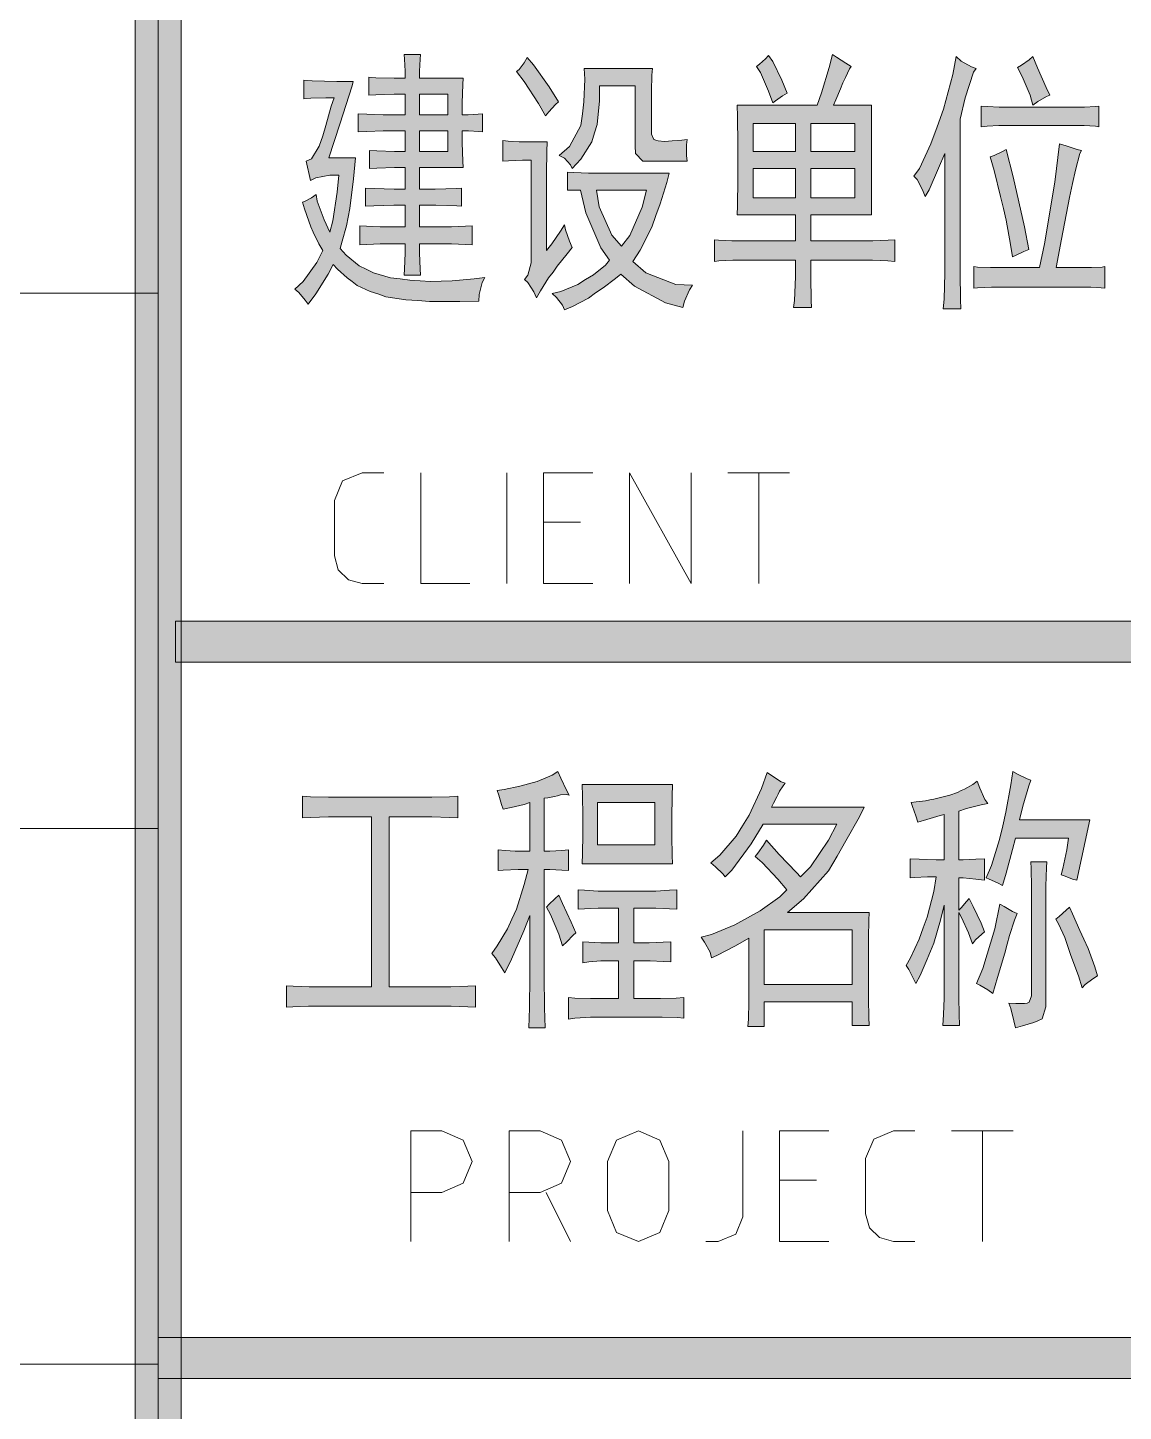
# Model space of a CAD drawing. Header units: millimetres. Extents: x 0 to 414, y 0 to 292.
# Drawn here: x 353.61 to 364.89, y 51.9 to 66.15 of the extents above; entities that cross this region are included whole.
import ezdxf

# ---------------------------------------------------------------- set-up
doc = ezdxf.new("R2010")
doc.units = ezdxf.units.MM

msp = doc.modelspace()

# ---------------------------------------------------------------- hatches: boundary and pattern name
h = msp.add_hatch(color=0)
h.dxf.hatch_style = 2
h.paths.add_polyline_path([(355.194306, 9.846028), (354.721583, 9.846028), (354.721583, 282.620861), (355.194306, 282.620861)])
h = msp.add_hatch(color=0)
h.paths.add_polyline_path([(357.497944, 65.630778), (357.497944, 65.701333), (357.494417, 65.824806), (357.490889, 65.874194), (357.656694, 65.874194), (357.653167, 65.824806), (357.646111, 65.701333), (357.646111, 65.630778), (358.097667, 65.630778), (358.094139, 65.56375), (358.087083, 65.376778), (358.087083, 65.253306), (358.147056, 65.253306), (358.249361, 65.260361), (358.295222, 65.263889), (358.295222, 65.076917), (358.256417, 65.080444), (358.150583, 65.0875), (358.087083, 65.0875), (358.087083, 64.964028), (358.094139, 64.777056), (358.097667, 64.710028), (357.646111, 64.710028), (357.646111, 64.487778), (357.808389, 64.487778), (358.027111, 64.494833), (358.080028, 64.498361), (358.080028, 64.311389), (358.030639, 64.314917), (357.815444, 64.321972), (357.646111, 64.321972), (357.646111, 64.099722), (357.896583, 64.099722), (357.977722, 64.099722), (358.122361, 64.106778), (358.189389, 64.110306), (358.189389, 63.91275), (358.122361, 63.916278), (357.977722, 63.923333), (357.896583, 63.923333), (357.646111, 63.923333), (357.646111, 63.828083), (357.653167, 63.665806), (357.656694, 63.602306), (357.490889, 63.602306), (357.494417, 63.665806), (357.497944, 63.828083), (357.497944, 63.923333), (357.307444, 63.923333), (357.243944, 63.923333), (357.106361, 63.916278), (357.032278, 63.91275), (357.032278, 64.110306), (357.102833, 64.106778), (357.243944, 64.099722), (357.3145, 64.099722), (357.497944, 64.099722), (357.497944, 64.321972), (357.381528, 64.321972), (357.176917, 64.314917), (357.09225, 64.311389), (357.09225, 64.498361), (357.180444, 64.494833), (357.385056, 64.487778), (357.497944, 64.487778), (357.497944, 64.710028), (357.388583, 64.710028), (357.208667, 64.702972), (357.131056, 64.699444), (357.131056, 64.886417), (357.208667, 64.882889), (357.388583, 64.875833), (357.497944, 64.875833), (357.497944, 65.0875), (357.349778, 65.0875), (357.272167, 65.0875), (357.106361, 65.080444), (357.014639, 65.076917), (357.014639, 65.263889), (357.106361, 65.260361), (357.272167, 65.253306), (357.349778, 65.253306), (357.497944, 65.253306), (357.497944, 65.464972), (357.385056, 65.464972), (357.198083, 65.457917), (357.124, 65.454389), (357.124, 65.641361), (357.198083, 65.634306), (357.385056, 65.630778)])
h.paths.add_polyline_path([(357.938917, 64.875833), (357.938917, 65.0875), (357.646111, 65.0875), (357.646111, 64.875833)])
h.paths.add_polyline_path([(357.938917, 65.253306), (357.938917, 65.464972), (357.646111, 65.464972), (357.646111, 65.253306)])
h = msp.add_hatch(color=0)
h.dxf.hatch_style = 2
h.paths.add_polyline_path([(358.753833, 65.842444), (358.820861, 65.768361), (358.983139, 65.542583), (359.078389, 65.387361), (359.046639, 65.359139), (358.979611, 65.285056), (358.944333, 65.242722), (358.873778, 65.369722), (358.725611, 65.5955), (358.644472, 65.697806), (358.672694, 65.718972), (358.725611, 65.789528)])
h = msp.add_hatch(color=0)
h.paths.add_polyline_path([(362.29925, 65.352083), (362.29925, 64.223194), (361.674833, 64.223194), (361.674833, 63.955083), (362.221639, 63.955083), (362.313361, 63.955083), (362.472111, 63.962139), (362.539139, 63.965667), (362.539139, 63.743417), (362.468583, 63.750472), (362.309833, 63.757528), (362.221639, 63.757528), (361.674833, 63.757528), (361.674833, 63.584667), (361.678361, 63.34125), (361.681889, 63.267167), (361.498444, 63.267167), (361.509028, 63.34125), (361.516083, 63.584667), (361.516083, 63.757528), (360.976333, 63.757528), (360.874028, 63.757528), (360.729389, 63.750472), (360.683528, 63.743417), (360.683528, 63.965667), (360.725861, 63.962139), (360.863444, 63.955083), (360.958694, 63.955083), (361.516083, 63.955083), (361.516083, 64.223194), (360.916361, 64.223194), (360.919889, 64.314917), (360.923417, 64.586556), (360.923417, 64.766472), (360.923417, 64.942861), (360.919889, 65.235667), (360.916361, 65.352083), (361.741861, 65.352083), (361.784194, 65.479083), (361.865333, 65.740139), (361.897083, 65.874194), (361.939417, 65.845972), (362.034667, 65.786), (362.091111, 65.750722), (362.073472, 65.726028), (362.031139, 65.637833), (362.006444, 65.581389), (361.98175, 65.521417), (361.932361, 65.408528), (361.907667, 65.352083)])
h.paths.add_polyline_path([(362.129917, 64.399583), (362.129917, 64.699444), (361.674833, 64.699444), (361.674833, 64.399583)])
h.paths.add_polyline_path([(362.129917, 64.875833), (362.129917, 65.165111), (361.674833, 65.165111), (361.674833, 64.875833)])
h.paths.add_polyline_path([(361.516083, 64.399583), (361.516083, 64.699444), (361.082167, 64.699444), (361.082167, 64.399583)])
h.paths.add_polyline_path([(361.516083, 64.875833), (361.516083, 65.165111), (361.082167, 65.165111), (361.082167, 64.875833)])
h = msp.add_hatch(color=0)
h.dxf.hatch_style = 2
h.paths.add_polyline_path([(361.240917, 65.863611), (361.28325, 65.803639), (361.3785, 65.609611), (361.431417, 65.475556), (361.385556, 65.447333), (361.311472, 65.397944), (361.28325, 65.376778), (361.240917, 65.496722), (361.15625, 65.687222), (361.117444, 65.750722), (361.145667, 65.775417), (361.209167, 65.828333)])
h = msp.add_hatch(color=0)
h.dxf.hatch_style = 2
h.paths.add_polyline_path([(363.37875, 65.729556), (363.350528, 65.69075), (363.265861, 65.429694), (363.212944, 65.207444), (363.212944, 63.799861), (363.212944, 63.623472), (363.216472, 63.351833), (363.22, 63.256583), (363.036556, 63.256583), (363.047139, 63.355361), (363.054194, 63.623472), (363.054194, 63.789278), (363.054194, 64.854667), (362.990694, 64.702972), (362.891917, 64.480722), (362.853111, 64.410167), (362.824889, 64.480722), (362.768444, 64.586556), (362.736694, 64.621833), (362.793139, 64.699444), (362.909556, 64.953444), (362.976583, 65.129833), (363.040083, 65.30975), (363.138861, 65.669583), (363.170611, 65.853028), (363.223528, 65.807167), (363.329361, 65.747194)])
h = msp.add_hatch(color=0)
h.dxf.hatch_style = 2
h.paths.add_polyline_path([(363.960833, 65.853028), (364.010222, 65.736611), (364.098417, 65.535528), (364.137222, 65.454389), (364.101944, 65.440278), (364.01375, 65.390889), (363.960833, 65.352083), (363.932611, 65.454389), (363.851472, 65.648417), (363.802083, 65.740139), (363.844417, 65.764833), (363.922028, 65.81775)])
h = msp.add_hatch(color=0)
h.dxf.hatch_style = 2
h.paths.add_polyline_path([(360.016778, 64.777056), (359.946222, 64.777056), (359.872139, 64.854667), (359.868611, 64.932278), (359.868611, 65.553167), (359.501722, 65.553167), (359.501722, 65.397944), (359.477028, 65.154528), (359.448806, 65.066333), (359.420583, 64.974611), (359.307694, 64.794694), (359.2195, 64.699444), (359.201861, 64.73825), (359.138361, 64.805278), (359.085444, 64.8335), (359.191278, 64.925222), (359.307694, 65.143944), (359.325333, 65.263889), (359.339444, 65.387361), (359.350028, 65.620194), (359.342972, 65.729556), (360.045, 65.729556), (360.037944, 65.662528), (360.034417, 65.496722), (360.034417, 65.397944), (360.034417, 65.098083), (360.034417, 65.052222), (360.059111, 64.999306), (360.080278, 64.99225), (360.104972, 64.985194), (360.168472, 64.978139), (360.210806, 64.981667), (360.249611, 64.985194), (360.348389, 64.99225), (360.401306, 64.999306), (360.39425, 64.942861), (360.39425, 64.8335), (360.401306, 64.777056)])
h = msp.add_hatch(color=0)
h.dxf.hatch_style = 2
h.paths.add_polyline_path([(356.96525, 65.5955), (356.954667, 65.553167), (356.827667, 65.158056), (356.714778, 64.808806), (356.989944, 64.808806), (356.968778, 64.593611), (356.929972, 64.286694), (356.912333, 64.1985), (356.894694, 64.110306), (356.852361, 63.951556), (356.831194, 63.877472), (356.891167, 63.806917), (357.025222, 63.697556), (357.099306, 63.662278), (357.173389, 63.627), (357.349778, 63.574083), (357.448556, 63.5635), (357.547333, 63.549389), (357.759, 63.535278), (357.871889, 63.538806), (357.984778, 63.542333), (358.210556, 63.5635), (358.319917, 63.577611), (358.291694, 63.524694), (358.259944, 63.401222), (358.256417, 63.334194), (358.062389, 63.330667), (357.748417, 63.330667), (357.628472, 63.34125), (357.505, 63.348306), (357.300389, 63.380056), (357.21925, 63.408278), (357.138111, 63.432972), (357.004056, 63.496472), (356.954667, 63.535278), (356.90175, 63.574083), (356.802972, 63.662278), (356.757111, 63.711667), (356.707722, 63.612889), (356.580722, 63.408278), (356.499583, 63.302444), (356.471361, 63.344778), (356.404333, 63.422389), (356.365528, 63.457667), (356.450194, 63.535278), (356.591306, 63.732833), (356.651278, 63.856306), (356.612472, 63.923333), (356.5525, 64.043278), (356.527806, 64.099722), (356.506639, 64.156167), (356.464306, 64.283167), (356.443139, 64.353722), (356.464306, 64.360778), (356.534861, 64.399583), (356.58425, 64.431333), (356.594833, 64.364306), (356.665389, 64.170278), (356.725361, 64.043278), (356.753583, 64.159694), (356.799444, 64.456028), (356.817083, 64.632417), (356.725361, 64.632417), (356.580722, 64.604194), (356.524278, 64.575972), (356.481944, 64.777056), (356.534861, 64.798222), (356.616, 64.92875), (356.651278, 65.038111), (356.683028, 65.143944), (356.739472, 65.3415), (356.767694, 65.429694), (356.683028, 65.429694), (356.527806, 65.426167), (356.45725, 65.419111), (356.45725, 65.609611), (356.541917, 65.602556), (356.795917, 65.5955)])
h = msp.add_hatch(color=0)
h.dxf.hatch_style = 2
h.paths.add_polyline_path([(364.419444, 65.330917), (364.493528, 65.330917), (364.606417, 65.337972), (364.641694, 65.3415), (364.641694, 65.129833), (364.606417, 65.136889), (364.49, 65.143944), (364.408861, 65.143944), (363.671556, 65.143944), (363.611583, 65.143944), (363.491639, 65.136889), (363.428139, 65.129833), (363.428139, 65.3415), (363.495167, 65.337972), (363.615111, 65.330917), (363.671556, 65.330917)])
h = msp.add_hatch(color=0)
h.dxf.hatch_style = 2
h.paths.add_polyline_path([(358.961972, 64.974611), (358.958444, 64.875833), (358.954917, 64.653583), (358.954917, 64.533639), (358.954917, 63.856306), (359.007833, 63.923333), (359.099556, 64.053861), (359.138361, 64.120889), (359.148944, 64.067972), (359.191278, 63.951556), (359.2195, 63.888056), (359.166583, 63.821028), (359.064278, 63.694028), (359.021944, 63.634056), (358.976083, 63.574083), (358.891417, 63.440028), (358.852611, 63.369472), (358.824389, 63.429444), (358.760889, 63.524694), (358.729139, 63.556444), (358.760889, 63.602306), (358.796167, 63.729306), (358.796167, 63.810444), (358.796167, 64.787639), (358.707972, 64.787639), (358.563333, 64.780583), (358.503361, 64.777056), (358.503361, 64.988722), (358.559806, 64.981667), (358.672694, 64.974611), (358.729139, 64.974611)])
h = msp.add_hatch(color=0)
h.dxf.hatch_style = 2
h.paths.add_polyline_path([(364.461778, 64.886417), (364.444139, 64.854667), (364.398278, 64.681806), (364.370056, 64.544222), (364.338306, 64.403111), (364.257167, 63.972722), (364.200722, 63.679917), (364.486472, 63.679917), (364.564083, 63.679917), (364.673444, 63.683444), (364.701667, 63.6905), (364.701667, 63.46825), (364.662861, 63.471778), (364.557028, 63.478833), (364.486472, 63.478833), (363.636278, 63.478833), (363.533972, 63.478833), (363.392861, 63.471778), (363.354056, 63.46825), (363.354056, 63.6905), (363.392861, 63.683444), (363.523389, 63.679917), (363.618639, 63.679917), (364.027861, 63.679917), (364.080778, 63.923333), (364.186611, 64.558333), (364.236, 64.953444), (364.303028, 64.932278), (364.415917, 64.897)])
h = msp.add_hatch(color=0)
h.dxf.hatch_style = 2
h.paths.add_polyline_path([(363.685667, 64.897), (363.75975, 64.614778), (363.876167, 64.099722), (363.9185, 63.866889), (363.869111, 63.845722), (363.787972, 63.806917), (363.752694, 63.789278), (363.731528, 63.916278), (363.685667, 64.16675), (363.657444, 64.286694), (363.629222, 64.410167), (363.562194, 64.678278), (363.519861, 64.819389), (363.562194, 64.8335), (363.643333, 64.872306)])
h = msp.add_hatch(color=0)
h.paths.add_polyline_path([(359.170111, 64.664167), (359.237139, 64.660639), (359.385306, 64.653583), (359.469972, 64.653583), (360.217861, 64.653583), (360.193167, 64.554806), (360.126139, 64.336083), (360.080278, 64.216139), (360.037944, 64.096194), (359.918, 63.859833), (359.843917, 63.743417), (359.977972, 63.627), (360.284889, 63.507056), (360.45775, 63.5), (360.426, 63.450611), (360.376611, 63.334194), (360.358972, 63.267167), (360.179056, 63.316556), (359.861556, 63.489417), (359.720444, 63.612889), (359.664, 63.567028), (359.537, 63.471778), (359.459389, 63.418861), (359.385306, 63.365944), (359.223028, 63.27775), (359.138361, 63.246), (359.120722, 63.291861), (359.057222, 63.373), (359.011361, 63.411806), (359.103083, 63.432972), (359.275944, 63.507056), (359.357083, 63.556444), (359.438222, 63.605833), (359.561694, 63.704611), (359.604028, 63.757528), (359.512306, 63.884528), (359.360611, 64.244361), (359.304167, 64.477194), (359.170111, 64.477194)])
h.paths.add_polyline_path([(359.7275, 63.898639), (359.812167, 64.011528), (359.939167, 64.300806), (359.985028, 64.477194), (359.469972, 64.477194), (359.498194, 64.304333), (359.628722, 64.015056)])
h = msp.add_hatch(color=0)
h.dxf.hatch_style = 2
h.paths.add_polyline_path([(355.134333, 59.615917), (355.134333, 60.03925), (404.410333, 60.03925), (404.410333, 59.615917)])
h = msp.add_hatch(color=0)
h.dxf.hatch_style = 2
h.paths.add_polyline_path([(358.446917, 58.293), (358.517472, 58.303583), (358.67975, 58.338861), (358.767944, 58.363556), (358.859667, 58.38825), (359.011361, 58.45175), (359.071333, 58.490556), (359.103083, 58.42), (359.159528, 58.296528), (359.18775, 58.247139), (359.159528, 58.254194), (359.099556, 58.250667), (359.067806, 58.240083), (359.036056, 58.233028), (358.969028, 58.218917), (358.930222, 58.215389), (358.930222, 57.668583), (358.990194, 57.668583), (359.113667, 57.675639), (359.180694, 57.682694), (359.180694, 57.471028), (359.113667, 57.474556), (358.990194, 57.481611), (358.930222, 57.481611), (358.930222, 56.504417), (358.930222, 56.384472), (358.93375, 56.056389), (358.940806, 55.851778), (358.771472, 55.851778), (358.778528, 56.056389), (358.782056, 56.377417), (358.782056, 56.493833), (358.782056, 57.005361), (358.722083, 56.850139), (358.595083, 56.557333), (358.524528, 56.416222), (358.492778, 56.472667), (358.429278, 56.571444), (358.390472, 56.617306), (358.446917, 56.694917), (358.55275, 56.871306), (358.598611, 56.970083), (358.644472, 57.072389), (358.725611, 57.326389), (358.764417, 57.481611), (358.662111, 57.481611), (358.506889, 57.474556), (358.4575, 57.471028), (358.4575, 57.682694), (358.528056, 57.675639), (358.630361, 57.668583), (358.665639, 57.668583), (358.782056, 57.668583), (358.782056, 58.169528), (358.725611, 58.151889), (358.591556, 58.120139), (358.506889, 58.1025), (358.492778, 58.151889), (358.464556, 58.247139)])
h = msp.add_hatch(color=0)
h.paths.add_polyline_path([(361.41025, 58.370611), (361.389083, 58.342389), (361.353806, 58.285944), (361.339694, 58.257722), (361.325583, 58.2295), (361.290306, 58.162472), (361.269139, 58.123667), (362.225167, 58.123667), (362.175778, 58.024889), (362.034667, 57.774417), (361.946472, 57.619194), (361.858278, 57.4675), (361.60075, 57.178222), (361.434944, 57.037111), (362.274556, 57.037111), (362.271028, 56.955972), (362.2675, 56.783111), (362.2675, 56.694917), (362.2675, 56.239833), (362.2675, 56.144583), (362.271028, 55.961139), (362.274556, 55.872944), (362.101694, 55.872944), (362.101694, 56.116361), (361.195056, 56.116361), (361.195056, 55.862361), (361.025722, 55.862361), (361.032778, 55.939972), (361.036306, 56.116361), (361.036306, 56.218667), (361.036306, 56.772528), (360.898722, 56.694917), (360.708222, 56.596139), (360.651778, 56.571444), (360.637667, 56.627889), (360.581222, 56.733722), (360.545944, 56.783111), (360.651778, 56.811333), (360.891667, 56.910111), (361.022194, 56.984194), (361.152722, 57.05475), (361.357333, 57.199389), (361.427889, 57.269944), (361.336167, 57.382833), (361.173889, 57.552167), (361.103333, 57.615667), (361.131556, 57.647417), (361.188, 57.732083), (361.21975, 57.781472), (361.350278, 57.636833), (361.526667, 57.449861), (361.569, 57.404), (361.671306, 57.509833), (361.858278, 57.781472), (361.942944, 57.947278), (361.184472, 57.947278), (361.061, 57.746194), (360.863444, 57.474556), (360.792889, 57.404), (360.768194, 57.43575), (360.694111, 57.509833), (360.644722, 57.548639), (360.739972, 57.629778), (360.905778, 57.823806), (360.972806, 57.929639), (361.039833, 58.039), (361.166833, 58.314167), (361.226806, 58.479972), (361.279722, 58.441167), (361.371444, 58.384722)])
h.paths.add_polyline_path([(362.101694, 56.296278), (362.101694, 56.860722), (361.195056, 56.860722), (361.195056, 56.296278)])
h = msp.add_hatch(color=0)
h.dxf.hatch_style = 2
h.paths.add_polyline_path([(363.939667, 58.402361), (363.9185, 58.342389), (363.858528, 58.13425), (363.82325, 57.993139), (364.546444, 57.993139), (364.412389, 57.37225), (364.370056, 57.382833), (364.292444, 57.411056), (364.253639, 57.425167), (364.271278, 57.492194), (364.310083, 57.682694), (364.327722, 57.802639), (363.780917, 57.802639), (363.752694, 57.686222), (363.685667, 57.442806), (363.646861, 57.315806), (363.597472, 57.344028), (363.512806, 57.382833), (363.481056, 57.393417), (363.533972, 57.520417), (363.618639, 57.788528), (363.650389, 57.929639), (363.682139, 58.07075), (363.735056, 58.352972), (363.756222, 58.490556), (363.809139, 58.458806), (363.900861, 58.412944)])
h = msp.add_hatch(color=0)
h.paths.add_polyline_path([(360.253139, 58.3565), (360.249611, 58.236556), (360.246083, 58.014306), (360.246083, 57.915528), (360.246083, 57.820278), (360.249611, 57.629778), (360.253139, 57.538056), (359.321806, 57.538056), (359.325333, 57.643889), (359.328861, 57.841444), (359.328861, 57.936694), (359.328861, 58.031944), (359.325333, 58.240083), (359.321806, 58.3565)])
h.paths.add_polyline_path([(360.069694, 57.735611), (360.069694, 58.169528), (359.480556, 58.169528), (359.480556, 57.735611)])
h = msp.add_hatch(color=0)
h.dxf.hatch_style = 2
h.paths.add_polyline_path([(362.655556, 56.493833), (362.701417, 56.571444), (362.789611, 56.761944), (362.831944, 56.878361), (362.874278, 56.99125), (362.941306, 57.255833), (362.966, 57.404), (362.877806, 57.404), (362.74375, 57.396944), (362.697889, 57.393417), (362.697889, 57.590972), (362.789611, 57.587444), (362.966, 57.580389), (363.047139, 57.580389), (363.047139, 58.046056), (363.008333, 58.035472), (362.87075, 57.996667), (362.7755, 57.968444), (362.757861, 58.031944), (362.722583, 58.130722), (362.708472, 58.169528), (362.761389, 58.176583), (362.856639, 58.187167), (362.898972, 58.19775), (362.941306, 58.204806), (363.022444, 58.225972), (363.064778, 58.236556), (363.107111, 58.247139), (363.184722, 58.275361), (363.223528, 58.293), (363.258806, 58.307111), (363.343472, 58.3565), (363.389333, 58.391778), (363.414028, 58.317694), (363.466944, 58.201278), (363.498694, 58.158944), (363.428139, 58.148361), (363.276444, 58.109556), (363.198833, 58.081333), (363.198833, 57.580389), (363.244694, 57.580389), (363.375222, 57.587444), (363.463417, 57.590972), (363.463417, 57.37225), (363.375222, 57.382833), (363.244694, 57.393417), (363.198833, 57.393417), (363.198833, 57.061806), (363.223528, 57.0865), (363.276444, 57.15), (363.304667, 57.18175), (363.347, 57.100611), (363.428139, 56.92775), (363.463417, 56.839556), (363.435194, 56.814861), (363.371694, 56.754889), (363.339944, 56.716083), (363.297611, 56.828972), (363.227056, 56.987722), (363.198833, 57.037111), (363.198833, 56.218667), (363.198833, 56.162222), (363.202361, 55.989361), (363.205889, 55.872944), (363.033028, 55.872944), (363.040083, 55.985833), (363.047139, 56.155167), (363.047139, 56.218667), (363.047139, 57.114722), (363.011861, 56.9595), (362.941306, 56.723139), (362.906028, 56.638472), (362.874278, 56.557333), (362.800194, 56.388), (362.757861, 56.306861), (362.733167, 56.35625), (362.683778, 56.4515)])
h = msp.add_hatch(color=0)
h.dxf.hatch_style = 2
h.paths.add_polyline_path([(357.674333, 58.225972), (357.773111, 58.225972), (357.956556, 58.2295), (358.041222, 58.236556), (358.041222, 58.014306), (357.956556, 58.017833), (357.773111, 58.024889), (357.674333, 58.024889), (357.335667, 58.024889), (357.335667, 56.271583), (357.875417, 56.271583), (357.970667, 56.271583), (358.143528, 56.278639), (358.224667, 56.282167), (358.224667, 56.063444), (358.143528, 56.066972), (357.974194, 56.074028), (357.882472, 56.074028), (356.594833, 56.074028), (356.503111, 56.074028), (356.344361, 56.066972), (356.277333, 56.063444), (356.277333, 56.282167), (356.347889, 56.278639), (356.510167, 56.271583), (356.601889, 56.271583), (357.152222, 56.271583), (357.152222, 58.024889), (356.817083, 58.024889), (356.71125, 58.024889), (356.524278, 58.017833), (356.443139, 58.014306), (356.443139, 58.236556), (356.524278, 58.2295), (356.71125, 58.225972), (356.817083, 58.225972)])
h = msp.add_hatch(color=0)
h.dxf.hatch_style = 2
h.paths.add_polyline_path([(364.105472, 57.559222), (364.101944, 57.502778), (364.094889, 57.30875), (364.094889, 57.171167), (364.094889, 56.172806), (364.094889, 56.066972), (364.056083, 55.9435), (364.01375, 55.922333), (363.971417, 55.904694), (363.855, 55.869417), (363.780917, 55.851778), (363.766806, 55.922333), (363.735056, 56.049333), (363.713889, 56.105778), (363.784444, 56.10225), (363.876167, 56.10225), (363.900861, 56.105778), (363.922028, 56.112833), (363.946722, 56.179861), (363.946722, 56.239833), (363.946722, 57.171167), (363.946722, 57.298167), (363.943194, 57.492194), (363.939667, 57.559222)])
h = msp.add_hatch(color=0)
h.dxf.hatch_style = 2
h.paths.add_polyline_path([(359.081917, 57.217028), (359.120722, 57.132361), (359.208917, 56.938333), (359.254778, 56.828972), (359.230083, 56.804278), (359.163056, 56.73725), (359.120722, 56.694917), (359.081917, 56.814861), (358.99725, 57.015944), (358.954917, 57.093556), (358.979611, 57.121778), (359.043111, 57.18175)])
h = msp.add_hatch(color=0)
h.dxf.hatch_style = 2
h.paths.add_polyline_path([(360.01325, 57.259361), (360.080278, 57.259361), (360.221389, 57.266417), (360.295472, 57.269944), (360.295472, 57.072389), (360.221389, 57.075917), (360.080278, 57.082972), (360.01325, 57.082972), (359.8545, 57.082972), (359.8545, 56.726667), (359.946222, 56.726667), (360.009722, 56.726667), (360.154361, 56.733722), (360.2355, 56.73725), (360.2355, 56.529111), (360.154361, 56.532639), (360.020306, 56.539694), (359.970917, 56.539694), (359.8545, 56.539694), (359.8545, 56.151639), (360.055583, 56.151639), (360.129667, 56.151639), (360.288417, 56.155167), (360.369556, 56.162222), (360.369556, 55.950556), (360.302528, 55.957611), (360.143778, 55.961139), (360.055583, 55.961139), (359.498194, 55.961139), (359.406472, 55.961139), (359.247722, 55.950556), (359.180694, 55.939972), (359.180694, 56.162222), (359.247722, 56.155167), (359.406472, 56.151639), (359.498194, 56.151639), (359.69575, 56.151639), (359.69575, 56.539694), (359.579333, 56.539694), (359.512306, 56.539694), (359.388833, 56.529111), (359.328861, 56.518528), (359.328861, 56.73725), (359.388833, 56.733722), (359.512306, 56.726667), (359.579333, 56.726667), (359.69575, 56.726667), (359.69575, 57.082972), (359.561694, 57.082972), (359.487611, 57.082972), (359.3465, 57.075917), (359.279472, 57.072389), (359.279472, 57.269944), (359.3465, 57.266417), (359.487611, 57.259361), (359.561694, 57.259361)])
h = msp.add_hatch(color=0)
h.dxf.hatch_style = 2
h.paths.add_polyline_path([(363.798556, 57.026528), (363.770333, 56.9595), (363.720944, 56.80075), (363.69625, 56.712556), (363.671556, 56.620833), (363.597472, 56.366833), (363.548083, 56.204556), (363.498694, 56.239833), (363.414028, 56.289222), (363.382278, 56.306861), (363.445778, 56.462083), (363.56925, 56.871306), (363.622167, 57.125306), (363.6645, 57.100611), (363.752694, 57.047694)])
h = msp.add_hatch(color=0)
h.dxf.hatch_style = 2
h.paths.add_polyline_path([(364.338306, 57.093556), (364.370056, 57.023), (364.444139, 56.853667), (364.486472, 56.761944), (364.528806, 56.666694), (364.599361, 56.479722), (364.627583, 56.384472), (364.578194, 56.35625), (364.500583, 56.296278), (364.468833, 56.261), (364.430028, 56.384472), (364.352417, 56.596139), (364.320667, 56.687861), (364.288917, 56.779583), (364.225417, 56.920694), (364.197194, 56.970083), (364.232472, 56.998306), (364.303028, 57.061806)])
h = msp.add_hatch(color=0)
h.dxf.hatch_style = 2
h.paths.add_polyline_path([(354.957944, 52.239333), (354.957944, 52.662667), (404.237472, 52.662667), (404.237472, 52.239333)])

# ---------------------------------------------------------------- linework, layer by layer
at = {"color": 0, "lineweight": 0}
for points in [[(355.194306, 9.846028), (354.721583, 9.846028), (354.721583, 282.620861), (355.194306, 282.620861)], [(357.497944, 65.630778), (357.497944, 65.701333), (357.494417, 65.824806), (357.490889, 65.874194), (357.656694, 65.874194), (357.653167, 65.824806), (357.646111, 65.701333), (357.646111, 65.630778), (358.097667, 65.630778), (358.094139, 65.56375), (358.087083, 65.376778), (358.087083, 65.253306), (358.147056, 65.253306), (358.249361, 65.260361), (358.295222, 65.263889), (358.295222, 65.076917), (358.256417, 65.080444), (358.150583, 65.0875), (358.087083, 65.0875), (358.087083, 64.964028), (358.094139, 64.777056), (358.097667, 64.710028), (357.646111, 64.710028), (357.646111, 64.487778), (357.808389, 64.487778), (358.027111, 64.494833), (358.080028, 64.498361), (358.080028, 64.311389), (358.030639, 64.314917), (357.815444, 64.321972), (357.646111, 64.321972), (357.646111, 64.099722), (357.896583, 64.099722), (357.977722, 64.099722), (358.122361, 64.106778), (358.189389, 64.110306), (358.189389, 63.91275), (358.122361, 63.916278), (357.977722, 63.923333), (357.896583, 63.923333), (357.646111, 63.923333), (357.646111, 63.828083), (357.653167, 63.665806), (357.656694, 63.602306), (357.490889, 63.602306), (357.494417, 63.665806), (357.497944, 63.828083), (357.497944, 63.923333), (357.307444, 63.923333), (357.243944, 63.923333), (357.106361, 63.916278), (357.032278, 63.91275), (357.032278, 64.110306), (357.102833, 64.106778), (357.243944, 64.099722), (357.3145, 64.099722), (357.497944, 64.099722), (357.497944, 64.321972), (357.381528, 64.321972), (357.176917, 64.314917), (357.09225, 64.311389), (357.09225, 64.498361), (357.180444, 64.494833), (357.385056, 64.487778), (357.497944, 64.487778), (357.497944, 64.710028), (357.388583, 64.710028), (357.208667, 64.702972), (357.131056, 64.699444), (357.131056, 64.886417), (357.208667, 64.882889), (357.388583, 64.875833), (357.497944, 64.875833), (357.497944, 65.0875), (357.349778, 65.0875), (357.272167, 65.0875), (357.106361, 65.080444), (357.014639, 65.076917), (357.014639, 65.263889), (357.106361, 65.260361), (357.272167, 65.253306), (357.349778, 65.253306), (357.497944, 65.253306), (357.497944, 65.464972), (357.385056, 65.464972), (357.198083, 65.457917), (357.124, 65.454389), (357.124, 65.641361), (357.198083, 65.634306), (357.385056, 65.630778)], [(358.753833, 65.842444), (358.820861, 65.768361), (358.983139, 65.542583), (359.078389, 65.387361), (359.046639, 65.359139), (358.979611, 65.285056), (358.944333, 65.242722), (358.873778, 65.369722), (358.725611, 65.5955), (358.644472, 65.697806), (358.672694, 65.718972), (358.725611, 65.789528)], [(362.29925, 65.352083), (362.29925, 64.223194), (361.674833, 64.223194), (361.674833, 63.955083), (362.221639, 63.955083), (362.313361, 63.955083), (362.472111, 63.962139), (362.539139, 63.965667), (362.539139, 63.743417), (362.468583, 63.750472), (362.309833, 63.757528), (362.221639, 63.757528), (361.674833, 63.757528), (361.674833, 63.584667), (361.678361, 63.34125), (361.681889, 63.267167), (361.498444, 63.267167), (361.509028, 63.34125), (361.516083, 63.584667), (361.516083, 63.757528), (360.976333, 63.757528), (360.874028, 63.757528), (360.729389, 63.750472), (360.683528, 63.743417), (360.683528, 63.965667), (360.725861, 63.962139), (360.863444, 63.955083), (360.958694, 63.955083), (361.516083, 63.955083), (361.516083, 64.223194), (360.916361, 64.223194), (360.919889, 64.314917), (360.923417, 64.586556), (360.923417, 64.766472), (360.923417, 64.942861), (360.919889, 65.235667), (360.916361, 65.352083), (361.741861, 65.352083), (361.784194, 65.479083), (361.865333, 65.740139), (361.897083, 65.874194), (361.939417, 65.845972), (362.034667, 65.786), (362.091111, 65.750722), (362.073472, 65.726028), (362.031139, 65.637833), (362.006444, 65.581389), (361.98175, 65.521417), (361.932361, 65.408528), (361.907667, 65.352083)], [(361.240917, 65.863611), (361.28325, 65.803639), (361.3785, 65.609611), (361.431417, 65.475556), (361.385556, 65.447333), (361.311472, 65.397944), (361.28325, 65.376778), (361.240917, 65.496722), (361.15625, 65.687222), (361.117444, 65.750722), (361.145667, 65.775417), (361.209167, 65.828333)], [(363.37875, 65.729556), (363.350528, 65.69075), (363.265861, 65.429694), (363.212944, 65.207444), (363.212944, 63.799861), (363.212944, 63.623472), (363.216472, 63.351833), (363.22, 63.256583), (363.036556, 63.256583), (363.047139, 63.355361), (363.054194, 63.623472), (363.054194, 63.789278), (363.054194, 64.854667), (362.990694, 64.702972), (362.891917, 64.480722), (362.853111, 64.410167), (362.824889, 64.480722), (362.768444, 64.586556), (362.736694, 64.621833), (362.793139, 64.699444), (362.909556, 64.953444), (362.976583, 65.129833), (363.040083, 65.30975), (363.138861, 65.669583), (363.170611, 65.853028), (363.223528, 65.807167), (363.329361, 65.747194)], [(363.960833, 65.853028), (364.010222, 65.736611), (364.098417, 65.535528), (364.137222, 65.454389), (364.101944, 65.440278), (364.01375, 65.390889), (363.960833, 65.352083), (363.932611, 65.454389), (363.851472, 65.648417), (363.802083, 65.740139), (363.844417, 65.764833), (363.922028, 65.81775)], [(360.016778, 64.777056), (359.946222, 64.777056), (359.872139, 64.854667), (359.868611, 64.932278), (359.868611, 65.553167), (359.501722, 65.553167), (359.501722, 65.397944), (359.477028, 65.154528), (359.448806, 65.066333), (359.420583, 64.974611), (359.307694, 64.794694), (359.2195, 64.699444), (359.201861, 64.73825), (359.138361, 64.805278), (359.085444, 64.8335), (359.191278, 64.925222), (359.307694, 65.143944), (359.325333, 65.263889), (359.339444, 65.387361), (359.350028, 65.620194), (359.342972, 65.729556), (360.045, 65.729556), (360.037944, 65.662528), (360.034417, 65.496722), (360.034417, 65.397944), (360.034417, 65.098083), (360.034417, 65.052222), (360.059111, 64.999306), (360.080278, 64.99225), (360.104972, 64.985194), (360.168472, 64.978139), (360.210806, 64.981667), (360.249611, 64.985194), (360.348389, 64.99225), (360.401306, 64.999306), (360.39425, 64.942861), (360.39425, 64.8335), (360.401306, 64.777056)], [(356.96525, 65.5955), (356.954667, 65.553167), (356.827667, 65.158056), (356.714778, 64.808806), (356.989944, 64.808806), (356.968778, 64.593611), (356.929972, 64.286694), (356.912333, 64.1985), (356.894694, 64.110306), (356.852361, 63.951556), (356.831194, 63.877472), (356.891167, 63.806917), (357.025222, 63.697556), (357.099306, 63.662278), (357.173389, 63.627), (357.349778, 63.574083), (357.448556, 63.5635), (357.547333, 63.549389), (357.759, 63.535278), (357.871889, 63.538806), (357.984778, 63.542333), (358.210556, 63.5635), (358.319917, 63.577611), (358.291694, 63.524694), (358.259944, 63.401222), (358.256417, 63.334194), (358.062389, 63.330667), (357.748417, 63.330667), (357.628472, 63.34125), (357.505, 63.348306), (357.300389, 63.380056), (357.21925, 63.408278), (357.138111, 63.432972), (357.004056, 63.496472), (356.954667, 63.535278), (356.90175, 63.574083), (356.802972, 63.662278), (356.757111, 63.711667), (356.707722, 63.612889), (356.580722, 63.408278), (356.499583, 63.302444), (356.471361, 63.344778), (356.404333, 63.422389), (356.365528, 63.457667), (356.450194, 63.535278), (356.591306, 63.732833), (356.651278, 63.856306), (356.612472, 63.923333), (356.5525, 64.043278), (356.527806, 64.099722), (356.506639, 64.156167), (356.464306, 64.283167), (356.443139, 64.353722), (356.464306, 64.360778), (356.534861, 64.399583), (356.58425, 64.431333), (356.594833, 64.364306), (356.665389, 64.170278), (356.725361, 64.043278), (356.753583, 64.159694), (356.799444, 64.456028), (356.817083, 64.632417), (356.725361, 64.632417), (356.580722, 64.604194), (356.524278, 64.575972), (356.481944, 64.777056), (356.534861, 64.798222), (356.616, 64.92875), (356.651278, 65.038111), (356.683028, 65.143944), (356.739472, 65.3415), (356.767694, 65.429694), (356.683028, 65.429694), (356.527806, 65.426167), (356.45725, 65.419111), (356.45725, 65.609611), (356.541917, 65.602556), (356.795917, 65.5955)], [(357.938917, 65.253306), (357.938917, 65.464972), (357.646111, 65.464972), (357.646111, 65.253306)], [(364.419444, 65.330917), (364.493528, 65.330917), (364.606417, 65.337972), (364.641694, 65.3415), (364.641694, 65.129833), (364.606417, 65.136889), (364.49, 65.143944), (364.408861, 65.143944), (363.671556, 65.143944), (363.611583, 65.143944), (363.491639, 65.136889), (363.428139, 65.129833), (363.428139, 65.3415), (363.495167, 65.337972), (363.615111, 65.330917), (363.671556, 65.330917)], [(361.516083, 64.875833), (361.516083, 65.165111), (361.082167, 65.165111), (361.082167, 64.875833)], [(362.129917, 64.875833), (362.129917, 65.165111), (361.674833, 65.165111), (361.674833, 64.875833)], [(357.938917, 64.875833), (357.938917, 65.0875), (357.646111, 65.0875), (357.646111, 64.875833)], [(358.961972, 64.974611), (358.958444, 64.875833), (358.954917, 64.653583), (358.954917, 64.533639), (358.954917, 63.856306), (359.007833, 63.923333), (359.099556, 64.053861), (359.138361, 64.120889), (359.148944, 64.067972), (359.191278, 63.951556), (359.2195, 63.888056), (359.166583, 63.821028), (359.064278, 63.694028), (359.021944, 63.634056), (358.976083, 63.574083), (358.891417, 63.440028), (358.852611, 63.369472), (358.824389, 63.429444), (358.760889, 63.524694), (358.729139, 63.556444), (358.760889, 63.602306), (358.796167, 63.729306), (358.796167, 63.810444), (358.796167, 64.787639), (358.707972, 64.787639), (358.563333, 64.780583), (358.503361, 64.777056), (358.503361, 64.988722), (358.559806, 64.981667), (358.672694, 64.974611), (358.729139, 64.974611)], [(364.461778, 64.886417), (364.444139, 64.854667), (364.398278, 64.681806), (364.370056, 64.544222), (364.338306, 64.403111), (364.257167, 63.972722), (364.200722, 63.679917), (364.486472, 63.679917), (364.564083, 63.679917), (364.673444, 63.683444), (364.701667, 63.6905), (364.701667, 63.46825), (364.662861, 63.471778), (364.557028, 63.478833), (364.486472, 63.478833), (363.636278, 63.478833), (363.533972, 63.478833), (363.392861, 63.471778), (363.354056, 63.46825), (363.354056, 63.6905), (363.392861, 63.683444), (363.523389, 63.679917), (363.618639, 63.679917), (364.027861, 63.679917), (364.080778, 63.923333), (364.186611, 64.558333), (364.236, 64.953444), (364.303028, 64.932278), (364.415917, 64.897)], [(363.685667, 64.897), (363.75975, 64.614778), (363.876167, 64.099722), (363.9185, 63.866889), (363.869111, 63.845722), (363.787972, 63.806917), (363.752694, 63.789278), (363.731528, 63.916278), (363.685667, 64.16675), (363.657444, 64.286694), (363.629222, 64.410167), (363.562194, 64.678278), (363.519861, 64.819389), (363.562194, 64.8335), (363.643333, 64.872306)], [(361.516083, 64.399583), (361.516083, 64.699444), (361.082167, 64.699444), (361.082167, 64.399583)], [(362.129917, 64.399583), (362.129917, 64.699444), (361.674833, 64.699444), (361.674833, 64.399583)], [(359.170111, 64.664167), (359.237139, 64.660639), (359.385306, 64.653583), (359.469972, 64.653583), (360.217861, 64.653583), (360.193167, 64.554806), (360.126139, 64.336083), (360.080278, 64.216139), (360.037944, 64.096194), (359.918, 63.859833), (359.843917, 63.743417), (359.977972, 63.627), (360.284889, 63.507056), (360.45775, 63.5), (360.426, 63.450611), (360.376611, 63.334194), (360.358972, 63.267167), (360.179056, 63.316556), (359.861556, 63.489417), (359.720444, 63.612889), (359.664, 63.567028), (359.537, 63.471778), (359.459389, 63.418861), (359.385306, 63.365944), (359.223028, 63.27775), (359.138361, 63.246), (359.120722, 63.291861), (359.057222, 63.373), (359.011361, 63.411806), (359.103083, 63.432972), (359.275944, 63.507056), (359.357083, 63.556444), (359.438222, 63.605833), (359.561694, 63.704611), (359.604028, 63.757528), (359.512306, 63.884528), (359.360611, 64.244361), (359.304167, 64.477194), (359.170111, 64.477194)], [(359.7275, 63.898639), (359.812167, 64.011528), (359.939167, 64.300806), (359.985028, 64.477194), (359.469972, 64.477194), (359.498194, 64.304333), (359.628722, 64.015056)], [(355.134333, 59.615917), (355.134333, 60.03925), (404.410333, 60.03925), (404.410333, 59.615917)], [(358.446917, 58.293), (358.517472, 58.303583), (358.67975, 58.338861), (358.767944, 58.363556), (358.859667, 58.38825), (359.011361, 58.45175), (359.071333, 58.490556), (359.103083, 58.42), (359.159528, 58.296528), (359.18775, 58.247139), (359.159528, 58.254194), (359.099556, 58.250667), (359.067806, 58.240083), (359.036056, 58.233028), (358.969028, 58.218917), (358.930222, 58.215389), (358.930222, 57.668583), (358.990194, 57.668583), (359.113667, 57.675639), (359.180694, 57.682694), (359.180694, 57.471028), (359.113667, 57.474556), (358.990194, 57.481611), (358.930222, 57.481611), (358.930222, 56.504417), (358.930222, 56.384472), (358.93375, 56.056389), (358.940806, 55.851778), (358.771472, 55.851778), (358.778528, 56.056389), (358.782056, 56.377417), (358.782056, 56.493833), (358.782056, 57.005361), (358.722083, 56.850139), (358.595083, 56.557333), (358.524528, 56.416222), (358.492778, 56.472667), (358.429278, 56.571444), (358.390472, 56.617306), (358.446917, 56.694917), (358.55275, 56.871306), (358.598611, 56.970083), (358.644472, 57.072389), (358.725611, 57.326389), (358.764417, 57.481611), (358.662111, 57.481611), (358.506889, 57.474556), (358.4575, 57.471028), (358.4575, 57.682694), (358.528056, 57.675639), (358.630361, 57.668583), (358.665639, 57.668583), (358.782056, 57.668583), (358.782056, 58.169528), (358.725611, 58.151889), (358.591556, 58.120139), (358.506889, 58.1025), (358.492778, 58.151889), (358.464556, 58.247139)], [(361.41025, 58.370611), (361.389083, 58.342389), (361.353806, 58.285944), (361.339694, 58.257722), (361.325583, 58.2295), (361.290306, 58.162472), (361.269139, 58.123667), (362.225167, 58.123667), (362.175778, 58.024889), (362.034667, 57.774417), (361.946472, 57.619194), (361.858278, 57.4675), (361.60075, 57.178222), (361.434944, 57.037111), (362.274556, 57.037111), (362.271028, 56.955972), (362.2675, 56.783111), (362.2675, 56.694917), (362.2675, 56.239833), (362.2675, 56.144583), (362.271028, 55.961139), (362.274556, 55.872944), (362.101694, 55.872944), (362.101694, 56.116361), (361.195056, 56.116361), (361.195056, 55.862361), (361.025722, 55.862361), (361.032778, 55.939972), (361.036306, 56.116361), (361.036306, 56.218667), (361.036306, 56.772528), (360.898722, 56.694917), (360.708222, 56.596139), (360.651778, 56.571444), (360.637667, 56.627889), (360.581222, 56.733722), (360.545944, 56.783111), (360.651778, 56.811333), (360.891667, 56.910111), (361.022194, 56.984194), (361.152722, 57.05475), (361.357333, 57.199389), (361.427889, 57.269944), (361.336167, 57.382833), (361.173889, 57.552167), (361.103333, 57.615667), (361.131556, 57.647417), (361.188, 57.732083), (361.21975, 57.781472), (361.350278, 57.636833), (361.526667, 57.449861), (361.569, 57.404), (361.671306, 57.509833), (361.858278, 57.781472), (361.942944, 57.947278), (361.184472, 57.947278), (361.061, 57.746194), (360.863444, 57.474556), (360.792889, 57.404), (360.768194, 57.43575), (360.694111, 57.509833), (360.644722, 57.548639), (360.739972, 57.629778), (360.905778, 57.823806), (360.972806, 57.929639), (361.039833, 58.039), (361.166833, 58.314167), (361.226806, 58.479972), (361.279722, 58.441167), (361.371444, 58.384722)], [(363.939667, 58.402361), (363.9185, 58.342389), (363.858528, 58.13425), (363.82325, 57.993139), (364.546444, 57.993139), (364.412389, 57.37225), (364.370056, 57.382833), (364.292444, 57.411056), (364.253639, 57.425167), (364.271278, 57.492194), (364.310083, 57.682694), (364.327722, 57.802639), (363.780917, 57.802639), (363.752694, 57.686222), (363.685667, 57.442806), (363.646861, 57.315806), (363.597472, 57.344028), (363.512806, 57.382833), (363.481056, 57.393417), (363.533972, 57.520417), (363.618639, 57.788528), (363.650389, 57.929639), (363.682139, 58.07075), (363.735056, 58.352972), (363.756222, 58.490556), (363.809139, 58.458806), (363.900861, 58.412944)], [(360.253139, 58.3565), (360.249611, 58.236556), (360.246083, 58.014306), (360.246083, 57.915528), (360.246083, 57.820278), (360.249611, 57.629778), (360.253139, 57.538056), (359.321806, 57.538056), (359.325333, 57.643889), (359.328861, 57.841444), (359.328861, 57.936694), (359.328861, 58.031944), (359.325333, 58.240083), (359.321806, 58.3565)], [(362.655556, 56.493833), (362.701417, 56.571444), (362.789611, 56.761944), (362.831944, 56.878361), (362.874278, 56.99125), (362.941306, 57.255833), (362.966, 57.404), (362.877806, 57.404), (362.74375, 57.396944), (362.697889, 57.393417), (362.697889, 57.590972), (362.789611, 57.587444), (362.966, 57.580389), (363.047139, 57.580389), (363.047139, 58.046056), (363.008333, 58.035472), (362.87075, 57.996667), (362.7755, 57.968444), (362.757861, 58.031944), (362.722583, 58.130722), (362.708472, 58.169528), (362.761389, 58.176583), (362.856639, 58.187167), (362.898972, 58.19775), (362.941306, 58.204806), (363.022444, 58.225972), (363.064778, 58.236556), (363.107111, 58.247139), (363.184722, 58.275361), (363.223528, 58.293), (363.258806, 58.307111), (363.343472, 58.3565), (363.389333, 58.391778), (363.414028, 58.317694), (363.466944, 58.201278), (363.498694, 58.158944), (363.428139, 58.148361), (363.276444, 58.109556), (363.198833, 58.081333), (363.198833, 57.580389), (363.244694, 57.580389), (363.375222, 57.587444), (363.463417, 57.590972), (363.463417, 57.37225), (363.375222, 57.382833), (363.244694, 57.393417), (363.198833, 57.393417), (363.198833, 57.061806), (363.223528, 57.0865), (363.276444, 57.15), (363.304667, 57.18175), (363.347, 57.100611), (363.428139, 56.92775), (363.463417, 56.839556), (363.435194, 56.814861), (363.371694, 56.754889), (363.339944, 56.716083), (363.297611, 56.828972), (363.227056, 56.987722), (363.198833, 57.037111), (363.198833, 56.218667), (363.198833, 56.162222), (363.202361, 55.989361), (363.205889, 55.872944), (363.033028, 55.872944), (363.040083, 55.985833), (363.047139, 56.155167), (363.047139, 56.218667), (363.047139, 57.114722), (363.011861, 56.9595), (362.941306, 56.723139), (362.906028, 56.638472), (362.874278, 56.557333), (362.800194, 56.388), (362.757861, 56.306861), (362.733167, 56.35625), (362.683778, 56.4515)], [(357.674333, 58.225972), (357.773111, 58.225972), (357.956556, 58.2295), (358.041222, 58.236556), (358.041222, 58.014306), (357.956556, 58.017833), (357.773111, 58.024889), (357.674333, 58.024889), (357.335667, 58.024889), (357.335667, 56.271583), (357.875417, 56.271583), (357.970667, 56.271583), (358.143528, 56.278639), (358.224667, 56.282167), (358.224667, 56.063444), (358.143528, 56.066972), (357.974194, 56.074028), (357.882472, 56.074028), (356.594833, 56.074028), (356.503111, 56.074028), (356.344361, 56.066972), (356.277333, 56.063444), (356.277333, 56.282167), (356.347889, 56.278639), (356.510167, 56.271583), (356.601889, 56.271583), (357.152222, 56.271583), (357.152222, 58.024889), (356.817083, 58.024889), (356.71125, 58.024889), (356.524278, 58.017833), (356.443139, 58.014306), (356.443139, 58.236556), (356.524278, 58.2295), (356.71125, 58.225972), (356.817083, 58.225972)], [(360.069694, 57.735611), (360.069694, 58.169528), (359.480556, 58.169528), (359.480556, 57.735611)], [(364.105472, 57.559222), (364.101944, 57.502778), (364.094889, 57.30875), (364.094889, 57.171167), (364.094889, 56.172806), (364.094889, 56.066972), (364.056083, 55.9435), (364.01375, 55.922333), (363.971417, 55.904694), (363.855, 55.869417), (363.780917, 55.851778), (363.766806, 55.922333), (363.735056, 56.049333), (363.713889, 56.105778), (363.784444, 56.10225), (363.876167, 56.10225), (363.900861, 56.105778), (363.922028, 56.112833), (363.946722, 56.179861), (363.946722, 56.239833), (363.946722, 57.171167), (363.946722, 57.298167), (363.943194, 57.492194), (363.939667, 57.559222)], [(359.081917, 57.217028), (359.120722, 57.132361), (359.208917, 56.938333), (359.254778, 56.828972), (359.230083, 56.804278), (359.163056, 56.73725), (359.120722, 56.694917), (359.081917, 56.814861), (358.99725, 57.015944), (358.954917, 57.093556), (358.979611, 57.121778), (359.043111, 57.18175)], [(360.01325, 57.259361), (360.080278, 57.259361), (360.221389, 57.266417), (360.295472, 57.269944), (360.295472, 57.072389), (360.221389, 57.075917), (360.080278, 57.082972), (360.01325, 57.082972), (359.8545, 57.082972), (359.8545, 56.726667), (359.946222, 56.726667), (360.009722, 56.726667), (360.154361, 56.733722), (360.2355, 56.73725), (360.2355, 56.529111), (360.154361, 56.532639), (360.020306, 56.539694), (359.970917, 56.539694), (359.8545, 56.539694), (359.8545, 56.151639), (360.055583, 56.151639), (360.129667, 56.151639), (360.288417, 56.155167), (360.369556, 56.162222), (360.369556, 55.950556), (360.302528, 55.957611), (360.143778, 55.961139), (360.055583, 55.961139), (359.498194, 55.961139), (359.406472, 55.961139), (359.247722, 55.950556), (359.180694, 55.939972), (359.180694, 56.162222), (359.247722, 56.155167), (359.406472, 56.151639), (359.498194, 56.151639), (359.69575, 56.151639), (359.69575, 56.539694), (359.579333, 56.539694), (359.512306, 56.539694), (359.388833, 56.529111), (359.328861, 56.518528), (359.328861, 56.73725), (359.388833, 56.733722), (359.512306, 56.726667), (359.579333, 56.726667), (359.69575, 56.726667), (359.69575, 57.082972), (359.561694, 57.082972), (359.487611, 57.082972), (359.3465, 57.075917), (359.279472, 57.072389), (359.279472, 57.269944), (359.3465, 57.266417), (359.487611, 57.259361), (359.561694, 57.259361)], [(363.798556, 57.026528), (363.770333, 56.9595), (363.720944, 56.80075), (363.69625, 56.712556), (363.671556, 56.620833), (363.597472, 56.366833), (363.548083, 56.204556), (363.498694, 56.239833), (363.414028, 56.289222), (363.382278, 56.306861), (363.445778, 56.462083), (363.56925, 56.871306), (363.622167, 57.125306), (363.6645, 57.100611), (363.752694, 57.047694)], [(364.338306, 57.093556), (364.370056, 57.023), (364.444139, 56.853667), (364.486472, 56.761944), (364.528806, 56.666694), (364.599361, 56.479722), (364.627583, 56.384472), (364.578194, 56.35625), (364.500583, 56.296278), (364.468833, 56.261), (364.430028, 56.384472), (364.352417, 56.596139), (364.320667, 56.687861), (364.288917, 56.779583), (364.225417, 56.920694), (364.197194, 56.970083), (364.232472, 56.998306), (364.303028, 57.061806)], [(362.101694, 56.296278), (362.101694, 56.860722), (361.195056, 56.860722), (361.195056, 56.296278)], [(354.957944, 52.239333), (354.957944, 52.662667), (404.237472, 52.662667), (404.237472, 52.239333)]]:
    msp.add_lwpolyline(points, close=True, dxfattribs=at)
for points in [[(354.957944, 9.846028), (354.957944, 68.932778)], [(281.975278, 63.415333), (354.957944, 63.415333)], [(357.056972, 61.566778), (356.855889, 61.482111), (356.771222, 61.281028)], [(357.056972, 61.566778), (357.279222, 61.566778)], [(357.660222, 61.566778), (357.660222, 60.427306), (358.164694, 60.427306)], [(358.545694, 60.427306), (358.545694, 61.566778)], [(359.431167, 60.427306), (358.923167, 60.427306), (358.923167, 61.566778), (359.431167, 61.566778)], [(359.808639, 60.427306), (359.808639, 61.566778), (360.443639, 60.427306), (360.443639, 61.566778)], [(360.821111, 61.566778), (361.456111, 61.566778)], [(361.138611, 60.427306), (361.138611, 61.566778)], [(356.771222, 60.709528), (356.771222, 61.281028)], [(359.304167, 61.058778), (358.923167, 61.058778)], [(356.771222, 60.709528), (356.810028, 60.568417), (356.915861, 60.462583), (357.056972, 60.427306)], [(357.279222, 60.427306), (357.056972, 60.427306)], [(281.975278, 57.901417), (354.957944, 57.901417)], [(357.557917, 53.650444), (357.557917, 54.789917), (357.875417, 54.789917)], [(357.875417, 54.154917), (358.097667, 54.250167), (358.189389, 54.472417), (358.097667, 54.694667), (357.875417, 54.789917)], [(358.570389, 53.650444), (358.570389, 54.789917), (358.887889, 54.789917)], [(358.887889, 54.154917), (359.110139, 54.250167), (359.201861, 54.472417), (359.110139, 54.694667), (358.887889, 54.789917)], [(360.214333, 54.472417), (360.122611, 54.694667), (359.900361, 54.789917), (359.674583, 54.694667), (359.582861, 54.472417)], [(360.976333, 53.904444), (360.976333, 54.789917)], [(361.861806, 53.650444), (361.353806, 53.650444), (361.353806, 54.789917), (361.861806, 54.789917)], [(362.525028, 54.789917), (362.323944, 54.70525), (362.239278, 54.504167)], [(362.525028, 54.789917), (362.747278, 54.789917)], [(363.12475, 54.789917), (363.75975, 54.789917)], [(363.44225, 53.650444), (363.44225, 54.789917)], [(359.582861, 53.967944), (359.582861, 54.472417)], [(360.214333, 54.472417), (360.214333, 53.967944)], [(362.239278, 53.936194), (362.239278, 54.504167)], [(357.875417, 54.154917), (357.557917, 54.154917)], [(358.887889, 54.154917), (358.570389, 54.154917)], [(358.951389, 54.154917), (359.201861, 53.650444)], [(361.734806, 54.281917), (361.353806, 54.281917)], [(359.582861, 53.967944), (359.674583, 53.742167), (359.900361, 53.650444), (360.122611, 53.742167), (360.214333, 53.967944)], [(360.722333, 53.650444), (360.90225, 53.724528), (360.976333, 53.904444)], [(362.239278, 53.936194), (362.278083, 53.791556), (362.383917, 53.68925), (362.525028, 53.650444)], [(360.595333, 53.650444), (360.722333, 53.650444)], [(362.747278, 53.650444), (362.525028, 53.650444)], [(281.975278, 52.3875), (354.957944, 52.3875)]]:
    msp.add_lwpolyline(points, dxfattribs=at)

doc.saveas('drawing.dxf')
